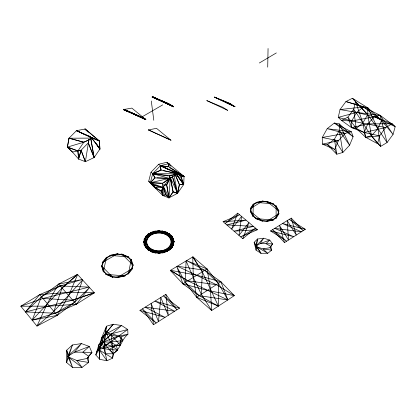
<?xml version="1.0" encoding="UTF-8"?>
<svg xmlns="http://www.w3.org/2000/svg" width="416" height="416" viewBox="0 0 416 416"><rect width="100%" height="100%" fill="white"/><g stroke="black" fill="none" stroke-linecap="round" stroke-linejoin="round"><path stroke-width="0.62" d="M163.062 183.934L162.937 195.567L168.979 197.891L177.533 193.294L183.726 184.48L184.038 176.426L167.003 162.235L158.673 164.268L151.024 172.198L148.699 181.23L152.994 185.952L162.937 195.567L165.272 194.86M267.717 67.142L268.06 48.506M168.558 166.639L168.693 163.67L160.363 165.724L152.703 173.675L150.363 182.712L154.648 187.424L161.054 191.209L162.937 195.567L165.88 194.376L168.979 197.891L173.046 192.052L170.31 177.466L170.94 177.419L170.31 177.466L173.15 191.672L168.979 197.891L165.646 195.005M201.313 294.268L193.315 277.415L186.092 260.957L185.224 282.412L199.16 295.641L227.802 299.926L218.462 283.353L204.818 270.312L177.341 266.209L216.372 284.684L234.354 295.625L207.392 290.399L182.91 283.842L176.79 266.536L185.224 282.412L196.617 297.263L211.661 310.523L210.392 288.491L207.043 268.934L186.633 260.634L204.818 270.312L220.917 281.793L234.354 295.625L211.661 310.523L201.313 294.268L202.327 271.851L192.956 256.838L170.284 270.436L182.91 283.842L199.16 295.641L218.4 306.098L218.462 283.353L207.043 268.934L192.956 256.838M173.046 192.052L177.533 193.294L172.297 176.779M170.269 178.105L168.979 197.891L163.436 186.358M85.379 161.699L88.915 139.61M67.475 146.541L67.376 147.092L72.103 151.726M77.917 150.987L72.441 152.043L67.382 147.103L69.004 138.216L76.461 130.655L85.197 129.017L99.414 141.019L76.461 130.655L92.799 138.102M89.404 137.244L89.653 135.996M88.306 142.86L88.956 139.604M89.502 136.88L89.612 136.334M175.594 175.552L179.275 184.548L177.533 193.294L173.15 191.672M90.787 138.533L94.12 157.539L88.28 142.854L81.078 150.228L78.598 159.052L85.358 161.71L94.13 157.55L99.913 149.042L99.419 140.998M77.36 150.987L81.058 150.212L85.363 161.694L81.078 150.228L78.608 159.068L72.436 152.017M53.851 311.36L82.581 279.968L74.625 302.297L55.411 313.206L25.459 311.943L41.449 296.707L60.242 285.948L89.092 287.108L42.957 298.49L20.8 306.212L49.452 306.16L76.326 304.236L89.497 287.555L74.625 302.297L57.257 315.385L36.967 326.087L47.278 303.597L58.614 284.092L82.181 279.526L60.242 285.948L39.676 294.622L20.8 306.212L36.967 326.087L53.851 311.36L62.067 288.023L77.48 274.373L94.349 292.869L76.326 304.236L55.411 313.206L32.157 320.174L41.449 296.707L58.614 284.092L77.48 274.373M242.788 238.701L248.934 222.591L238.982 235.409L241.587 216.414L231.624 229.06L237.744 213.184L257.421 229.72L240.729 236.917L255.533 228.134L242.788 238.701L223.101 221.697L239.559 214.708L225.087 223.413L237.744 213.184M161.746 190.798L163.046 187.481L169.395 178.391L178.147 173.826L184.038 176.426L180.783 177.055L177.757 173.706M123.734 109.782L123.994 109.205L139.937 116.511L145.86 119.392L145.72 119.704L123.864 109.491L131.856 108.103L145.787 119.548L123.734 109.782L139.937 116.511L145.787 119.548L123.864 109.491L139.994 116.392L145.787 119.548L123.994 109.205M145.787 119.548L139.885 116.636L139.994 116.392M152.11 97.11L152.37 96.543L168.158 103.589L173.628 106.543L173.493 106.844L152.24 96.824L168.21 103.464L173.56 106.694L152.11 97.11L168.158 103.589L173.56 106.694L152.24 96.824L168.158 103.589L173.493 106.844M152.37 96.543L173.56 106.694L168.1 103.709L168.21 103.464M166.863 184.985L170.097 177.934L166.535 184.631L168.979 197.891L166.993 185.78M161.054 191.209L163.046 187.481L162.614 183.201L169.395 178.391L169.359 176.27M57.257 315.385L68.676 295.537L77.641 274.555L62.067 288.023L32.157 320.174L57.257 315.385L39.676 294.622L25.459 311.943L72.738 300.154L94.349 292.869M77.901 150.972L67.382 147.103L83.824 142.21L92.784 138.117L69.014 138.2L67.408 147.082L77.906 150.946L78.603 159.047L77.886 150.992L83.814 142.225L92.784 138.117L99.403 141.019L99.897 149.053L96.803 144.399M148.699 181.23L150.363 182.712L154.799 177.928L169.395 178.391L169.27 175.562L152.703 173.675L151.024 172.198M167.253 180.653L169.874 177.923M154.112 185.583L154.648 187.424L163.046 187.481L154.112 185.583L150.363 182.712L154.898 178.032M163.852 182.806L169.395 178.391L152.703 173.675L154.799 177.928M284.502 242.585L305.323 229.31L289.344 219.3L303.217 230.651L291.257 218.114L270.535 230.937L286.681 241.197L272.516 229.71L284.502 242.585L279.458 225.415L288.522 240.022L287.201 220.62L296.296 235.066L291.257 218.114M153.447 324.74L179.572 308.11L163.462 295.854L176.94 309.79L165.854 294.377L139.937 310.388L156.187 322.998L142.423 308.849L153.447 324.74L151.117 303.482L158.501 321.526L160.789 297.508L168.262 315.312L165.854 294.377M196.617 297.263L218.4 306.098L202.327 271.851L192.738 256.968L193.315 277.415L196.617 297.263L220.917 281.793L227.802 299.926L187.788 280.826L170.284 270.436M182.91 283.842L207.043 268.934M259.34 62.993L276.328 52.931M142.277 116.745L162.703 104.868M155.048 177.466L152.703 173.675L160.919 170.004L178.147 173.826L169.905 175.984M168.308 175.973L152.703 173.675L161.075 170.217L160.363 165.724L158.673 164.268M154.211 184.896L150.363 182.712L169.395 178.391L156.957 177.804M77.834 150.914L81.058 150.212M148.481 129.943L156.494 128.326L170.981 140.228L148.481 129.943L170.981 140.228M169.27 175.562L178.147 173.826L176.998 172.905L160.363 165.724L160.919 170.004M84.666 129.106L85.207 129.002L99.388 141.04L76.461 130.655M164.476 184.954L166.535 184.631M181.366 176.696L184.038 176.426L168.776 166.613L160.363 165.724L165.469 168.152M39.676 294.622L66.056 292.557L94.177 292.682L72.738 300.154L42.957 298.49M171.252 177.398L172.359 177.31M171.163 177.403L172.266 177.325M223.101 221.697L246.022 220.142L226.777 224.874L253.443 226.377L234.057 231.161L257.421 229.72M214.323 97.068L230.35 103.688L214.417 97.11L228.81 103.782L230.35 103.688L234.978 106.73M164.622 185.11L166.613 185M179.785 184.605L183.726 184.48L181.35 177.2M179.275 184.548L183.726 184.48L180.783 177.055M152.703 173.675L178.147 173.826L160.363 165.724L168.033 166.982M154.991 185.188L163.046 187.481L150.363 182.712L162.614 183.201M150.363 182.712L161.455 183.342M156.354 187.585L154.648 187.424L154.487 185.338M216.372 284.684L187.788 280.826L170.513 270.301L196.888 275.21L220.917 281.793M163.197 170.664L178.147 173.826L176.722 173.514L177.185 173.696M156.333 187.808L154.648 187.424L161.21 190.788M270.535 230.937L293.727 236.704L274.716 228.348L301.428 231.795L282.526 223.517L305.323 229.31M139.937 310.388L165.038 317.361L145.179 307.148L174.694 311.22L154.955 301.111L179.572 308.11M177.642 173.878L184.038 176.426L169.504 167.648M206.804 100.61L222.882 107.297L227.625 110.323M168.1 103.709L152.24 96.824L173.628 106.543M145.86 119.392L123.864 109.491L139.937 116.511L145.72 119.704M123.864 109.491L139.885 116.636M160.363 165.724L184.038 176.426L176.998 172.905M76.534 130.707L92.784 138.138M226.112 102.586L234.941 106.709L229.055 103.246M206.903 100.651L227.588 110.302M214.417 97.11L234.941 106.714L228.81 103.782M166.488 168.641L168.537 169.614M170.581 170.586L171.605 171.075M172.63 171.564L173.649 172.052M168.776 166.613L168.693 163.67L171.033 166.114M178.064 173.451L180.409 175.895M86.746 130.624L88.27 132.267M86.71 130.65L87.313 131.29M169.25 164.476L168.693 163.67L170.201 165.344M58.614 284.092L76.326 304.236M169.447 164.715L168.693 163.67L169.317 164.429M170.253 165.558L170.565 165.937M167.003 162.235L168.22 163.712M168.693 163.67L169.91 165.152M176.436 174.564L183.726 184.48L179.317 178.001M86.154 130.312L85.197 129.017L85.998 130.114M91.952 138.216L99.897 149.053M91.967 138.284L99.871 149.058M176.587 174.595L183.726 184.48L176.769 174.418M176.805 174.304L177.429 175.224M178.058 176.15L178.688 177.076M97.084 144.752L99.897 149.006M95.649 142.667L96.366 143.754M162.214 194.21L162.937 195.567L162.89 187.148M162.224 194.095L162.937 195.567L161.736 191.303M170.31 177.466L177.533 193.294L179.52 184.61L175.703 175.583M88.26 142.865L94.099 157.555L90.776 138.57M163.249 186.332L165.88 194.376M173.124 178.272L177.533 193.294L174.096 175.562M163.353 186.976L165.261 194.204M151.294 101L153.8 120.286M172.822 176.192L172.827 176.732M276.125 205.967L276.12 218.306L266.422 221.515L255.642 218.572L250.266 211.297L253.328 204.069L262.87 201.022L273.406 203.835L278.938 210.948L276.12 218.306L278.949 213.694L276.125 205.967L266.703 201.339L256.105 202.4L250.364 208.567L252.928 216.372L262.48 221.182L273.338 220.054L278.949 213.694L266.422 221.515L273.338 220.054L255.642 218.572L262.48 221.182L250.266 211.297L252.928 216.372L253.328 204.069L250.364 208.567L262.87 201.022L256.105 202.4L273.406 203.835L266.703 201.339L278.938 210.948L276.125 205.967M66.685 350.22L66.664 362.58L72.54 367.494L82.04 367.396L88.629 362.461L88.603 356.226L91.957 352.435L89.3 346.466L81.468 343.58L72.441 344.973L66.685 350.22L68.094 356.829L72.54 367.494L66.685 350.22M144.186 239.075L144.134 244.811L151.237 251.727L162.973 252.834L172.234 247.452L173.555 238.898L166.395 232.216L154.976 231.156L145.772 236.304L144.134 244.811L151.237 232.3L158.626 230.776L166.078 232.092L173.451 238.644L172.411 247.208L163.332 252.756L151.564 251.862L144.227 245.076L145.59 236.538L154.627 231.228L166.078 232.092L148.034 234.135L144.186 239.075L145.688 247.629L151.237 251.727L144.186 239.075L151.237 232.3L162.64 231.114L169.364 233.828L173.451 238.644L158.626 230.776L148.034 234.135L143.655 242.07L145.688 247.629L155.09 252.892L162.973 252.834L145.688 247.629L148.034 234.135L154.627 231.228L143.655 242.07L148.231 250.042L155.09 252.892L166.79 251.618L172.234 247.452L155.09 252.892L143.655 242.07L145.59 236.538L148.231 250.042L159.224 253.24L166.79 251.618L173.727 244.618L173.555 238.898L166.79 251.618L148.231 250.042L144.227 245.076L159.224 253.24L170.014 249.694L173.727 244.618L171.922 236.153L166.395 232.216L173.727 244.618L159.224 253.24L151.564 251.862L170.014 249.694L174.138 241.613L171.922 236.153L162.64 231.114L154.976 231.156L171.922 236.153L170.014 249.694L163.332 252.756L174.138 241.613L169.364 233.828L158.626 230.776L144.186 239.075M351.681 121.025L351.567 127.629L364.172 132.48L379.59 135.886L385.71 127.556L392.21 123.75L395.2 126.667L393.042 134.436L387.067 142.532L380.676 146.38C369.45 135.944 362.762 121.534 353.678 109.32L355.571 101.535L352.409 98.264L345.935 101.572L340.023 109.559L338.234 117.395L341.536 120.453L351.567 127.629L356.205 128.393L364.172 132.48L385.71 127.556L351.681 121.025L338.234 117.395L356.6 112.408L380.146 115.326L395.2 126.667L374.442 116.766L356.6 112.408L340.023 109.559L363.392 106.98L367.957 107.962L381.534 120.338L393.042 134.436L380.146 115.326L363.392 106.98L345.935 101.572L367.957 107.962L377.915 128.742L387.067 142.532L380.146 115.326L374.442 116.766L351.681 121.025L341.536 120.453L347.906 117.094L353.678 109.32L356.205 128.393L365.732 137.316L377.536 143.697L379.59 135.886L365.732 137.316L364.172 132.48L367.77 123.921L374.442 116.766L392.21 123.75L367.77 123.921L351.567 127.629L347.906 117.094L356.205 128.393L362.835 123.032L367.682 114.629L367.957 107.962L352.409 98.264L367.682 114.629L377.915 128.742L380.676 146.38L371.42 135.725L367.682 114.629L355.571 101.535L362.835 123.032L365.732 137.316L371.42 135.725L377.915 128.742L381.534 120.338L363.392 106.98L356.6 112.408L351.681 121.025M105.368 330.704L104.317 343.642L105.357 353.766L106.922 360.74L112.606 358.14L113.318 353.439C120.656 349.185 121.316 339.456 127.93 334.251L127.738 329.482L121.592 325.52L113.142 324.236L106.501 326.212L101.28 338.681L99.284 349.97L99.731 359.341L106.922 360.74L99.284 349.97L98.732 345.067L104.525 334.74L113.142 324.236L101.28 338.681L105.357 353.766L112.606 358.14L113.318 353.439L109.184 349.513L102.736 348.322L97.266 350.428L95.81 354.921L99.731 359.341L98.732 345.067L121.592 325.52L104.525 334.74L101.28 338.681L104.317 343.642L113.24 353.792L117.64 350.095L116.215 345.275L110.391 342.066L103.386 341.957L98.732 345.067L95.81 354.921L103.386 341.957L111.628 333.752L127.738 329.482L110.391 342.066L97.266 350.428L103.386 341.957L118.929 336.05L127.93 334.251L121.092 336.887L111.311 335.327L105.368 330.704L106.501 326.212L104.317 343.642L112.434 346.46L117.64 350.095L109.184 349.513L116.215 345.275L122.689 340.61L121.092 336.887L120.271 345.067L112.434 346.46L105.368 330.704M257.452 239.044L256.058 250.156L260.998 253.276L267.738 253.266L271.684 250.203L270.728 246.272L265.99 243.688L260.088 243.615L255.934 246.147L256.058 250.156L254.15 242.346L257.452 239.044L263.702 238.207L269.75 240.084L272.558 243.89L270.005 247.686L262.99 248.914L256.188 246.537L254.15 242.346L260.998 253.276L256.188 246.537L267.738 253.266L262.99 248.914L271.684 250.203L270.005 247.686L272.558 243.89L265.99 243.688L269.75 240.084L260.088 243.615L263.702 238.207L255.934 246.147L257.452 239.044M131.196 259.433L128.456 273.889L117.047 277.701L105.81 274.305L101.514 265.803L106.517 257.327L117.702 253.724L128.674 256.958L133.193 265.252L128.456 273.889L132.595 268.466L131.196 259.433L121.852 254.077L109.949 255.367L102.237 262.605L103.308 271.731L112.767 277.332L124.998 275.948L132.595 268.466L117.047 277.701L124.998 275.948L105.81 274.305L112.767 277.332L101.514 265.803L103.308 271.731L106.517 257.327L102.237 262.605L117.702 253.724L109.949 255.367L128.674 256.958L121.852 254.077L133.193 265.252L131.196 259.433M67.876 356.216L66.664 362.58L72.441 344.973L67.876 356.216L74.573 352.16L89.3 346.466L82.826 352.196L74.573 352.16L81.468 343.58L67.876 356.216M174.138 241.613L172.411 247.208L169.364 233.828L151.237 232.3L145.772 236.304L162.64 231.114L174.138 241.613M104.525 334.74L99.284 349.97L105.357 353.766L113.24 353.792L111.311 335.327L120.271 345.067L116.215 345.275L102.736 348.322L110.391 342.066L122.689 340.61L118.929 336.05L111.628 333.752L104.525 334.74M338.317 140.754L334.812 149.443L336.752 154.232L342.862 152.448L349.58 145.236L353.111 136.703L351.364 131.732L334.298 123.032L327.179 128.69L322.249 137.488L322.431 144.113L334.812 149.443L327.506 144.732L322.431 144.113L338.317 140.754L345.228 133.359L351.364 131.732L327.179 128.69L345.228 133.359L322.249 137.488L338.317 140.754M339.305 130.572L334.443 139.147L327.506 144.732L336.752 154.232L334.443 139.147L342.862 152.448L339.305 130.572L339.295 123.88L334.298 123.032L353.111 136.703L339.295 123.88L349.58 145.236L339.305 130.572M88.603 356.226L87.116 358.478L76.84 360.516L68.094 356.829L82.04 367.396L76.84 360.516L88.629 362.461L87.116 358.478L91.957 352.435L82.826 352.196L88.603 356.226M69.035 138.2L83.829 142.23L69.035 138.195"/></g></svg>
